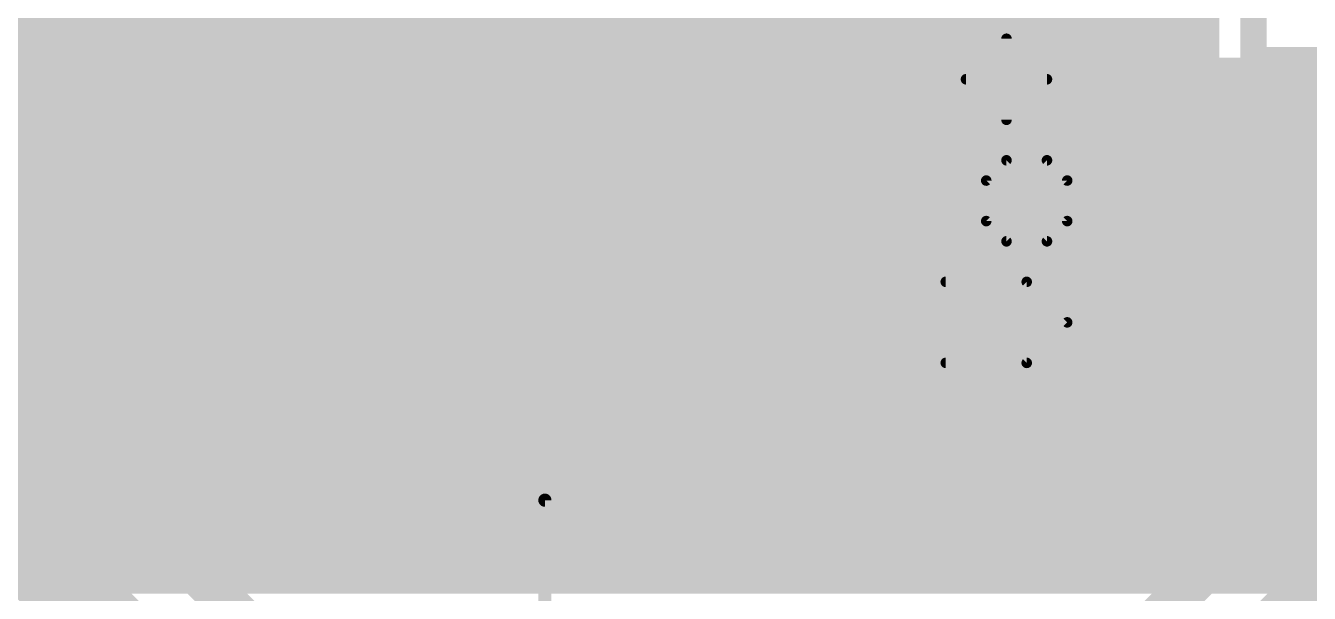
# Model space of a CAD drawing. Extents: x 0 to 10.8, y 0 to 6.1.
# Drawn here: x 2.5145 to 3.0011, y 1.6081 to 1.8231 of the extents above; entities that cross this region are included whole.
import ezdxf

# ---------------------------------------------------------------- set-up
doc = ezdxf.new("R2010")
doc.units = 0
for name, color, linetype in [('1', 22, 'CONTINUOUS'), ('16', 175, 'CONTINUOUS'), ('21', 253, 'CONTINUOUS')]:
    doc.layers.add(name, color=color, linetype=linetype)

msp = doc.modelspace()

# ---------------------------------------------------------------- linework, layer by layer
at = {"layer": '1'}
for points, const_width in [([(2.98, 1.81), (2.98, 2.035)], 0.01), ([(2.959, 2.026303), (2.959, 1.801299)], 0.016), ([(2.995, 1.145), (2.21, 1.93)], 0.032), ([(3.017091, 1.178059), (2.28085, 1.914299)], 0.016), ([(2.37115, 1.824), (2.959, 1.824)], 0.016), ([(2.38715, 1.808), (2.959, 1.808)], 0.016), ([(2.98, 1.81), (3.105, 1.81)], 0.01), ([(2.959, 1.801299), (2.971299, 1.789)], 0.016), ([(2.40315, 1.792), (2.968299, 1.792)], 0.016), ([(2.971299, 1.789), (2.988697, 1.789)], 0.016), ([(2.988697, 1.789), (3.113697, 1.789)], 0.016), ([(2.41915, 1.776), (3.629299, 1.776)], 0.016), ([(2.43515, 1.76), (3.645299, 1.76)], 0.016), ([(2.45115, 1.744), (3.661299, 1.744)], 0.016), ([(2.46715, 1.728), (3.677299, 1.728)], 0.016), ([(2.48315, 1.712), (3.693299, 1.712)], 0.016), ([(2.49915, 1.696), (3.709299, 1.696)], 0.016), ([(2.51515, 1.68), (3.725299, 1.68)], 0.016), ([(2.53115, 1.664), (4.244433, 1.664)], 0.016), ([(2.54715, 1.648), (4.244433, 1.648)], 0.016), ([(2.56315, 1.632), (4.24852, 1.632)], 0.016), ([(2.57915, 1.616), (4.24613, 1.616)], 0.016)]:
    msp.add_lwpolyline(points, dxfattribs=dict(at, const_width=const_width))
for points, const_width in [([(2.959, 1.82, 1), (2.959, 1.828)], 0.008), ([(2.959, 1.804, 1), (2.959, 1.812)], 0.008), ([(2.98, 1.8125, 1), (2.98, 1.8075)], 0.005), ([(2.9775, 1.81, 1), (2.9825, 1.81)], 0.005), ([(2.961828, 1.804128, 1), (2.956172, 1.798471)], 0.008), ([(2.955, 1.801299, 1), (2.963, 1.801299)], 0.008), ([(2.971299, 1.793, 1), (2.971299, 1.785)], 0.008), ([(2.968299, 1.788, 1), (2.968299, 1.796)], 0.008), ([(2.968471, 1.786172, 1), (2.974128, 1.791828)], 0.008), ([(2.988697, 1.793, 1), (2.988697, 1.785)], 0.008), ([(2.988697, 1.785, 1), (2.988697, 1.793)], 0.008), ([(2.51515, 1.684, 1), (2.51515, 1.676)], 0.008), ([(2.53115, 1.668, 1), (2.53115, 1.66)], 0.008), ([(2.54715, 1.652, 1), (2.54715, 1.644)], 0.008), ([(2.56315, 1.636, 1), (2.56315, 1.628)], 0.008), ([(2.57915, 1.62, 1), (2.57915, 1.612)], 0.008)]:
    msp.add_lwpolyline(points, format="xyb", dxfattribs=dict(at, const_width=const_width))
at = {"layer": '16'}
for points, const_width in [([(3.465, 1.795), (1.605, 1.795)], 0.032), ([(1.623205, 1.756), (3.10085, 1.756)], 0.016), ([(3.10085, 1.756), (2.924496, 1.57965)], 0.016), ([(2.91, 1.51), (3.145, 1.745)], 0.032), ([(1.488697, 1.744), (3.08885, 1.744)], 0.016), ([(1.472697, 1.728), (3.07285, 1.728)], 0.016), ([(1.456697, 1.712), (3.05685, 1.712)], 0.016), ([(1.440697, 1.696), (3.04085, 1.696)], 0.016), ([(1.424697, 1.68), (3.02485, 1.68)], 0.016), ([(1.408697, 1.664), (3.00885, 1.664)], 0.016), ([(1.392697, 1.648), (2.99285, 1.648)], 0.016), ([(1.376697, 1.632), (2.97685, 1.632)], 0.016), ([(1.360697, 1.616), (2.96085, 1.616)], 0.016)]:
    msp.add_lwpolyline(points, dxfattribs=dict(at, const_width=const_width))
at = {"layer": '16', "const_width": 0.008}
for points in [[(2.99285, 1.644, 1), (2.99285, 1.652)], [(2.97685, 1.628, 1), (2.97685, 1.636)], [(2.96085, 1.612, 1), (2.96085, 1.62)]]:
    msp.add_lwpolyline(points, format="xyb", dxfattribs=at)
at = {"layer": '21'}
for points, const_width in [([(2.886323, 1.787417), (2.886323, 1.818106)], 0.004), ([(2.870976, 1.80276), (2.901669, 1.80276)], 0.004), ([(2.886323, 1.772071), (2.87865, 1.764398)], 0.004), ([(2.901669, 1.772071), (2.886323, 1.772071)], 0.004), ([(2.909339, 1.764398), (2.901669, 1.772071)], 0.004), ([(2.87865, 1.764398), (2.87865, 1.749051)], 0.004), ([(2.909339, 1.749051), (2.909339, 1.764398)], 0.004), ([(2.87865, 1.749051), (2.886323, 1.741382)], 0.004), ([(2.901669, 1.741382), (2.909339, 1.749051)], 0.004), ([(2.886323, 1.741382), (2.901669, 1.741382)], 0.004), ([(2.893996, 1.726035), (2.863303, 1.726035)], 0.004), ([(2.909339, 1.710689), (2.893996, 1.726035)], 0.004), ([(2.893996, 1.695346), (2.909339, 1.710689)], 0.004), ([(2.863303, 1.695346), (2.893996, 1.695346)], 0.004), ([(2.711339, 0.353346), (2.711339, 1.643346)], 0.005), ([(2.711339, 1.643346), (3.711339, 1.643346)], 0.005)]:
    msp.add_lwpolyline(points, dxfattribs=dict(at, const_width=const_width))
for points, const_width in [([(2.887323, 1.818106, 1), (2.885323, 1.818106)], 0.002), ([(2.870976, 1.80376, 1), (2.870976, 1.80176)], 0.002), ([(2.901669, 1.80176, 1), (2.901669, 1.80376)], 0.002), ([(2.885323, 1.787417, 1), (2.887323, 1.787417)], 0.002), ([(2.886323, 1.773071, 1), (2.886323, 1.771071)], 0.002), ([(2.88703, 1.771364, 1), (2.885616, 1.772778)], 0.002), ([(2.902377, 1.772778, 1), (2.900962, 1.771364)], 0.002), ([(2.901669, 1.771071, 1), (2.901669, 1.773071)], 0.002), ([(2.87965, 1.764398, 1), (2.87765, 1.764398)], 0.002), ([(2.910339, 1.764398, 1), (2.908339, 1.764398)], 0.002), ([(2.877942, 1.765105, 1), (2.879357, 1.763691)], 0.002), ([(2.908631, 1.763691, 1), (2.910046, 1.765105)], 0.002), ([(2.879357, 1.749758, 1), (2.877943, 1.748344)], 0.002), ([(2.87765, 1.749051, 1), (2.87965, 1.749051)], 0.002), ([(2.908339, 1.749051, 1), (2.910339, 1.749051)], 0.002), ([(2.910046, 1.748344, 1), (2.908631, 1.749758)], 0.002), ([(2.886323, 1.742382, 1), (2.886323, 1.740382)], 0.002), ([(2.885616, 1.740675, 1), (2.88703, 1.742089)], 0.002), ([(2.900962, 1.742089, 1), (2.902376, 1.740675)], 0.002), ([(2.901669, 1.740382, 1), (2.901669, 1.742382)], 0.002), ([(2.863303, 1.727035, 1), (2.863303, 1.725035)], 0.002), ([(2.894703, 1.726742, 1), (2.893289, 1.725328)], 0.002), ([(2.893996, 1.725035, 1), (2.893996, 1.727035)], 0.002), ([(2.910046, 1.709982, 1), (2.908631, 1.711396)], 0.002), ([(2.908631, 1.709982, 1), (2.910046, 1.711396)], 0.002), ([(2.863303, 1.696346, 1), (2.863303, 1.694346)], 0.002), ([(2.893289, 1.696054, 1), (2.894703, 1.694639)], 0.002), ([(2.893996, 1.694346, 1), (2.893996, 1.696346)], 0.002), ([(2.712589, 1.643346, 1), (2.710089, 1.643346)], 0.0025), ([(2.711339, 1.644596, 1), (2.711339, 1.642096)], 0.0025)]:
    msp.add_lwpolyline(points, format="xyb", dxfattribs=dict(at, const_width=const_width))

doc.saveas('drawing.dxf')
